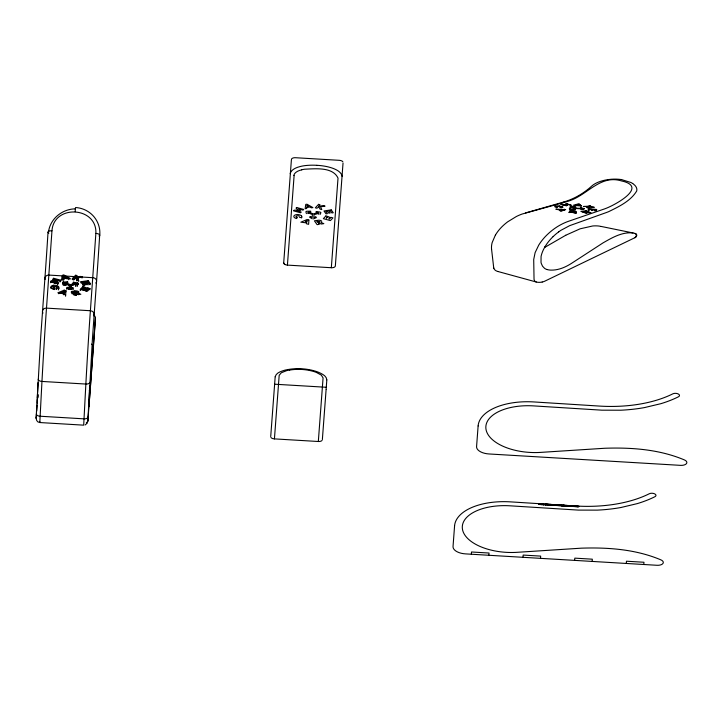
<?xml version="1.0" encoding="UTF-8"?>
<svg xmlns="http://www.w3.org/2000/svg" width="723" height="723" viewBox="0 0 723 723"><rect width="100%" height="100%" fill="white"/><g stroke="black" fill="none" stroke-linecap="round" stroke-linejoin="round"><path stroke-width="1.08" d="M562.91 207.022L559.548 205.947M75.409 208.576L75.382 209.29M39.882 421.762L39.81 422.539L41.961 381.437A53.466 0.479 -86.6 0 1 46.498 308.125L51.966 230.791C53.818 204.085 97.307 206.588 95.861 233.412L90.393 310.736A53.466 0.479 -86.6 0 0 85.856 384.049L83.696 425.16L39.792 422.548C35.617 422.124 36.033 417.641 36.313 414.631L40.804 335.589L45.838 265.314A99.205 0.895 -86.6 0 0 47.022 247.754L48.034 232.11M326.832 379.837C326.471 375.698 321.852 373.818 318.563 372.3A27.664 14.126 3.1 0 0 315.192 371.107A31.866 16.268 3.1 0 0 288.052 369.525A27.664 14.126 3.1 0 0 284.501 370.266C280.994 371.396 276.168 372.688 275.183 376.764M556.927 207.194L556.936 206.733M37.235 399.539L37.235 403.235M560.623 207.582L560.65 206.914M560.442 210.881L560.47 210.23L555.851 209.137L565.693 209.607L560.985 211.089L559.494 210.52L560.47 210.23M560.696 209.589L560.668 210.294L561.78 210.718L563.163 210.294L563.19 209.589L560.696 209.589L563.19 209.589M37.289 398.147L38.057 382.557M561.807 204.69L561.825 204.166L565.757 205.061M561.78 210.718L561.807 210.004M99.675 235.183L98.671 250.836A99.205 0.895 -86.6 0 1 97.488 268.387L92.445 338.671L87.799 421.355L87.872 420.894M563.669 205.368L563.696 204.781L567.329 205.178L567.248 204.419L571.342 205.287L566.787 203.66L565.648 203.778L565.775 204.699M564.663 209.932L564.536 209.173M89.706 385.63L88.812 406.525L89.444 399.855M95.427 319.25L95.264 322.006M567.248 204.446L566.787 203.66M50.474 282.738L51.116 280.958L55.264 280.786L55.201 281.934M51.116 280.958L51.053 282.106L54.162 281.979M53.647 278.274L53.005 280.018L53.647 278.274L60.696 280.19L60.633 281.337M53.412 286.57L53.502 285.359M57.081 283.687L53.836 282.792L53.9 281.627L57.298 281.473L57.234 282.63M54.252 287.745L54.333 286.525A1.817 0.922 3.1 0 1 56.358 286.832M54.596 289.562L54.388 288.233L53.321 287.727M54.659 289.58L54.388 288.233M60.696 280.19L60.036 280.886L55.707 279.711L55.644 280.84L57.813 281.437M56.222 289.336L56.295 288.097A1.817 0.931 3.1 0 0 56.06 287.917M56.376 289.146L56.439 287.917M57.433 282.431L57.488 281.274L55.707 279.711M58.229 282.81L57.515 284.672L58.229 282.81L53.9 281.627M58.328 289.833L58.4 288.585L56.295 288.097M58.482 289.661L58.554 288.423M59.973 282.033L60.036 280.886M62.079 280.623C60.84 270.962 65.965 276.638 69.941 278.373L69.878 279.485M62.241 279.539L62.774 275.192M62.205 293.448L63.995 292.67L63.886 293.909L62.205 293.448L62.277 292.164L64.067 291.396L63.958 292.625L62.277 292.164M62.883 282.232L63.046 284.446M63.091 283.217L63.154 282.06M63.244 283.181L63.299 282.015M63.642 280.397L63.85 278.256L66.932 277.813L68.333 278.599L69.941 278.373M63.371 285.549L62.847 282.431M63.787 279.376L64.13 276.231L63.895 278.545L65.748 278.274L65.811 277.171L63.958 277.442M68.161 278.518L63.886 276.114L63.94 275.02M63.416 294.767L63.488 293.466L57.858 292.797L64.148 290.176L65.901 290.655L65.829 291.911L64.076 291.432L58.69 293.71M63.886 293.909L64.148 290.176M64.898 285.242L64.745 283.353L69.417 285.269L69.128 289.435L67.863 288.685L67.926 287.465L69.2 288.206L69.128 289.435M64.971 285.486L64.745 283.353M68.802 285.214L65.63 283.904L65.694 282.738L67.799 282.63M65.567 296.24L65.639 294.93L63.407 294.315L63.488 293.466M66.877 278.924L66.932 277.813M66.679 289.191L66.751 287.971L69.336 289.48M67.284 281.843L63.516 281.997L63.452 283.154L67.221 283L67.284 281.843L67.772 281.907M67.474 283.823L67.537 282.666M68.278 279.72L68.333 278.599M72.038 285.314L70.239 285.811L70.303 284.618L65.694 282.738M70.809 288.296L72.173 287.709L72.11 288.938L70.746 289.525L71.026 285.386L75.942 284.04L75.535 285.956M70.746 289.525L71.026 285.386M71.351 292.725L71.423 291.459L74.767 290.962A2.982 1.509 3.1 0 1 78.78 291.803M72.282 279.72L72.345 278.608C73.231 277.686 76.674 272.933 76.954 276.638L75.454 278.247L75.517 277.144L77.009 275.535M73.285 283.027L75.093 283.317L75.029 284.482L73.222 284.193L73.113 282.991M73.204 289.58L73.267 288.36L70.474 289.552M73.547 283.398L73.629 282.241L77.361 282.838L77.298 283.994L73.43 283.389M73.71 280.108L74.65 278.066L76.06 277.849L76.963 281.012M76.53 293.918L74.478 294.315L73.845 292.056L76.493 291.947L76.692 293.448A0.913 0.461 3.1 0 1 76.539 293.927M74.586 279.168L74.65 278.066M74.478 294.315L73.845 292.056M71.975 292.634L74.704 292.219L74.767 290.962M72.933 279.024L75.526 276.24L75.59 275.138M75.454 286.127L75.942 284.04M75.201 293.113L75.273 291.848M76.06 277.849L76.647 280.325M75.599 295.327L75.526 293.836L78.274 294.632L80.84 294.243L78.147 293.176L78.409 294.595M75.933 294.098L76.005 292.815A1.175 0.596 3.1 0 0 76.9 292.164M76.295 295.147L76.096 293.746M77.027 286.38L77.957 283.353L77.912 284.446M82.006 278.03L82.061 276.945L77.524 277.632L78.337 280.578M77.506 284.049L77.569 282.892M77.65 284.112L77.713 282.946M77.894 284.519L77.93 283.118M78.771 281.509L77.524 277.632M78.545 291.857L78.482 293.131L78.545 291.857M75.517 277.144L80.145 276.412L80.081 277.496L75.454 278.247M80.289 290.565L80.352 289.327L82.883 286.66L84.835 287.194L84.772 288.396L83.199 290.068L85.151 288.757L85.224 287.546L87.167 288.079L87.103 289.29L85.73 290.763L86.344 290.935L87.935 289.245L87.998 288.025L89.95 288.558L89.878 289.778M90.212 284.645L90.276 283.488L88.242 280.651L80.976 281.717L80.913 282.865L88.188 281.771L89.706 283.931M82.928 282.277L82.865 283.425L84.365 285.549L84.428 284.383L82.928 282.277L84.483 282.051L85.811 283.904L85.748 285.07M80.922 289.887L82.82 287.853L82.883 286.66M82.964 285.766L83.028 284.591L80.976 281.717M83.199 290.068L83.272 288.839L84.835 287.194M83.778 290.23L83.841 289.001L85.224 287.546M84.419 283.199L84.483 282.051M88.812 284.862L88.875 283.696L87.384 281.618L85.892 281.843L86.715 284.238M85.73 290.763L85.793 289.534L87.167 288.079M86.344 290.935L86.408 289.706L87.998 288.025M87.158 284.862L87.221 283.696L85.892 281.843M87.329 282.756L87.384 281.618M88.188 281.771L88.242 280.651M567.248 204.419L567.23 205.187M569.76 207.194L571.125 206.335M65.63 295.156L65.901 290.655M569.29 212.571L570.131 210.736L575.183 211.243A4.492 2.296 3.1 0 1 575.707 211.351A1.265 0.642 3.1 0 1 576.276 211.541M75.183 211.703L75.409 208.54M571.315 207.284L571.974 206.923L574.46 208.26L574.414 208.92L571.315 209.914L570.872 208.793M571.477 212.472L571.848 211.324L573.438 211.468A4.239 2.16 3.1 0 1 573.899 211.523L574.505 212.481M572.724 209.914L575.86 208.54L581.825 208.811L580.542 209.064M575.888 207.13A1.826 0.931 3.1 0 1 575.264 207.103L573.475 206.85L573.429 207.492L575.553 208.64M574.812 213.068L575.11 212.39M37.958 394.677L37.822 396.448M89.553 398.472L95.373 318.283M575.797 207.13L572.182 206.29M575.906 208.549L573.475 206.85M36.15 418.4L36.502 414.134M36.728 411.08L37.189 404.97M37.723 397.849L37.948 394.794M87.908 420.47L95.228 322.539A3.877 3.335 4.3 0 1 94.243 324.591M270.718 436.529L274.46 386.453M274.478 386.127L275.174 376.837M284.726 264.365L283.696 262.901L291.387 159.955M322.024 440.461A3.877 1.979 3.1 0 1 318.328 441.5L274.433 438.888L279.186 375.3L281.328 372.752L286.615 370.655A24.049 12.282 3.1 0 1 289.643 370.013M343.036 163.037L335.345 265.974A3.877 1.979 3.1 0 1 331.324 267.727L287.42 265.106L294.116 175.499M316.909 165.54L316.927 165.305A34.333 17.533 3.1 0 1 328.613 166.995L328.829 167.076A28.043 14.315 3.1 0 1 331.197 167.745A24.51 12.517 3.1 0 1 334.514 168.974A18.816 9.607 3.1 0 1 342.133 176.358M318.328 441.5L323.073 377.912L321.337 375.138L316.403 372.426A24.049 12.282 3.1 0 0 313.502 371.441A28.938 14.776 3.1 0 0 289.679 370.068M331.324 267.727L338.021 178.111C332.779 166.733 315.336 168.757 304.654 169.209A21.265 10.854 3.1 0 0 301.627 169.824M322.359 439.602L326.109 389.525M326.127 389.2L326.823 379.909M471.351 554.234L471.513 551.992L489.028 553.032L488.856 555.273M523 557.306L523.163 555.065L540.668 556.104L540.506 558.346M538.635 503.651L538.572 504.428L547.365 504.943M538.951 504.446L539.015 503.669M539.521 504.482L539.575 503.705M539.846 504.5L539.909 503.723M540.659 504.546L540.714 503.777M540.94 504.564L541.003 503.795M541.211 504.582L541.265 503.814M541.717 504.609L541.771 503.85M541.87 504.618L541.961 503.859M542.142 504.636L542.196 503.868M542.928 504.681L542.982 503.922M543.362 504.708L543.416 503.949M543.506 504.717L543.56 503.958M543.642 504.726L543.696 503.967M543.958 504.744L544.021 503.985M545.205 504.817L545.269 504.067M545.323 504.826L545.422 504.076M545.793 504.853L545.856 504.103M545.937 504.862L546.001 504.112M546.163 504.121L546.1 504.871L546.226 504.13M547.049 504.925L547.103 504.184M547.483 504.952L547.537 504.211M548.441 504.265L548.35 505.006L578.752 506.814L578.807 506.154M548.477 505.015L548.54 504.274M549.525 505.079L549.616 504.338M549.625 505.079L549.679 504.347M549.769 505.088L549.823 504.356M550.248 505.115L550.366 504.383M550.474 505.133L550.528 504.401M550.592 505.142L550.646 504.401M550.971 505.16L551.025 504.428M551.342 505.187L551.423 504.455M551.604 505.196L551.658 504.464M552.282 505.241L552.336 504.509M552.67 505.26L552.724 504.537M553.592 505.314L553.646 504.591M553.827 505.332L553.908 504.609M553.999 505.341L554.062 504.618M554.631 505.377L554.686 504.663M576.972 205.187L578.31 204.492L578.924 205.368M554.83 505.395L554.884 504.672M555.463 505.431L555.517 504.708M556.041 505.467L556.104 504.753L556.114 505.467M556.358 505.485L556.412 504.771M556.936 505.513L556.99 504.808M558.057 505.585L558.156 504.88M558.499 505.612L558.59 504.907M559.15 505.648L559.24 504.943M559.457 505.666L559.548 504.97M560.217 505.711L560.262 505.015M561.039 505.757L561.093 505.061M561.617 505.793L561.672 505.097L561.644 505.793M562.621 505.856L562.72 505.169M562.711 505.865L562.765 505.169M562.883 505.874L563.036 505.187M563.027 505.883L563.172 505.196M563.163 505.883L563.334 505.205L563.289 505.892M563.75 505.232L563.66 505.919L563.922 505.241M564.067 505.937L564.22 505.26M564.464 505.964L564.518 505.278M564.564 505.973L564.672 505.287M565.287 506.01L565.332 505.332M565.585 506.028L565.693 505.35M566.226 506.073L566.272 505.386M566.461 506.082L566.516 505.404M566.796 506.1L566.85 505.422M567.094 506.118L567.148 505.449M567.41 506.136L567.519 505.467M568.64 506.217L568.694 505.54M568.766 506.217L568.82 505.549M568.865 506.227L568.92 505.558M569.272 506.254L569.317 505.585M569.435 506.263L569.489 505.594M569.625 506.272L569.679 505.603M570.058 506.299L570.113 505.63M570.998 506.353L571.053 505.693M571.134 506.362L571.188 505.702M571.287 506.371L571.333 505.711M571.604 506.389L571.649 505.729M571.785 506.398L571.83 505.739M572.526 506.443L572.58 505.784M572.914 506.471L572.987 505.811M573.529 506.507L573.574 505.847M573.655 506.516L573.71 505.856M574.125 506.543L574.179 505.892M574.848 506.579L574.893 505.937M575.327 506.615L575.372 505.964M576.023 506.651L576.077 506.01M576.837 506.706L576.882 506.055M577.189 506.724L577.243 506.073M577.659 506.751L577.713 506.1M578.156 506.778L578.201 506.127M574.64 560.379L574.812 558.138L592.318 559.186L592.155 561.419M626.29 563.452L626.461 561.211L643.967 562.259L643.804 564.5M37.795 396.782L37.704 398.048M69.2 288.206L69.417 285.269M574.957 205.413L578.002 204.555C578.563 202.756 580.894 205.612 581.626 206.019L573.348 205.269L578.048 203.967M580.759 205.947L579.268 204.076M581.771 209.39L581.726 208.441L580.289 208.07M584.564 211.767L588.685 211.947L584.5 212.445L584.157 211.622L582.277 211.857M585.856 211.423L585.919 210.782L580.867 211.342L585.802 213.14L590.917 212.553L585.928 212.264L586.254 213.086M586.299 213.086L586.362 212.417M587.248 212.11L587.311 211.45M587.962 206.426L594.27 207.311L589.39 206.877L588.043 207.989L586.814 207.555L587.817 206.742L583.642 206.453L590.818 206.109L587.962 206.426L587.293 207.727M588.341 210.095L588.811 208.766L596.728 209.48L596.041 210.782L594.496 210.637L595.011 209.688L593.375 209.543L592.905 210.393L591.36 210.248L591.839 209.408L590.14 209.254L589.588 210.212L588.043 210.068L588.811 208.766M589.805 206.227L589.851 205.766M589.471 212.716L589.534 212.056M591.839 209.408L591.631 210.276M595.011 209.688L594.749 210.664M53.023 288.441L53.891 287.817M53.095 287.176L54.315 286.525M574.586 211.857L575.128 211.938A4.41 2.25 3.1 0 1 575.653 212.056A2.63 1.347 3.1 0 1 576.077 212.182M636.33 236.159L636.032 236.611A3.859 1.97 3.1 0 1 635.707 236.918M77.244 285.919L77.732 284.871M318.509 214.234L318.933 213.321L314.017 214.677L313.791 217.632L315.165 217.036M320.072 214.478L320.949 212.616M495.409 235.011L492.164 242.585A72.906 37.225 3.1 0 0 491.577 249.534M570.131 210.736L568.847 212.526L572.282 212.282L576.394 213.213L574.93 212.399M87.447 422.928L85.142 424.979M299.43 217.252L301.536 217.768M574.487 212.526L573.637 212.679A3.787 1.934 3.1 0 1 573.104 212.643L572.914 212.634M89.95 288.558L87.393 291.261L80.352 289.327M54.722 288.341L53.791 289.29L54.324 289.471M635.788 237.099L636.701 235.68A5.712 2.919 3.1 0 0 636.737 235.065A4.157 2.124 3.1 0 0 636.403 234.36M635.625 237.243L635.553 237.298A5.287 2.702 3.1 0 1 634.921 237.695L545.205 280.967A13.321 6.805 3.1 0 1 543.036 281.825L542.205 282.042M554.875 206.335L555.391 206.118M544.546 247.501L565.757 235.246M570.402 207.347L571.089 206.977M565.802 235.219L580.126 228.811L592.643 225.992A15.978 8.161 3.1 0 1 598.942 226.046L599.114 226.091A12.445 6.353 3.1 0 1 599.963 226.218L600.207 226.263M313.466 218.897L316.258 217.686M571.324 209.245L574.46 208.26M563.624 202.024C574.035 199.015 583.624 193.421 591.631 186.154A30.429 15.535 3.1 0 1 608.712 179.53A24.329 12.418 3.1 0 1 621.608 179.584M525.612 212.914L563.533 202.051M72.336 285.224L74.731 284.564M70.303 284.618L75.093 283.317M309.923 216.665L310.763 216.71M315.309 216.981L316.15 217.027M66.868 288.567L67.709 288.613M66.932 287.347L67.772 287.393M72.318 287.664L73.159 287.709M310.773 211.893L308.685 212.002L313.294 213.909L318.084 212.58L316.032 212.228M581.789 209.39L584.401 208.875M316.114 211.514L320.352 212.101M73.14 282.25L73.61 282.241M555.942 206.661L559.123 206.462A4.284 2.187 3.1 0 1 559.656 206.525A2.079 1.066 3.1 0 1 560.235 206.651M73.773 293.33L74.849 293.167M75.454 295.12L76.023 295.038M74.55 293.041L76.005 292.815M85.811 283.904L87.221 283.696M83.028 284.591L84.428 284.383M88.875 283.696L90.276 283.488M62.72 276.285L63.886 276.114M62.142 279.494L63.705 279.268M559.747 207.23L561.084 207.727M587.04 206.67L587.944 206.57M565.729 204.374L566.751 204.266M561.825 204.166L560.677 204.284L566.489 205.793L563.696 204.781M53.836 282.792L55.535 282.711M306.507 211.252L310.773 211.17M65.63 283.904L67.131 283.841M67.221 283L67.691 283.055M75.581 293.077L76.683 293.43M572.752 209.525L574.64 209.525A1.798 0.922 3.1 0 1 575.273 209.58M559.485 209.86L560.687 209.86M563.181 209.86L564.5 209.869M571.179 209.914L575.038 209.914A1.148 0.587 3.1 0 0 575.345 209.896M575.933 208.17L581.726 208.441M62.675 275.897L48.974 275.083A3.877 3.353 4.3 0 0 45.124 279.449M65.838 276.087L74.252 276.584M75.951 276.692L77.75 276.792M81.536 277.017L92.869 277.695A3.877 3.353 4.3 0 1 96.186 279.656A3.877 3.353 4.3 0 1 95.834 283.064M274.623 384.202L326.272 387.275M587.898 207.013L589.1 207.121M588.748 209.39L589.995 209.507M591.812 209.67L593.231 209.797M594.975 209.95L596.412 210.077M578.427 204.591L579.222 204.663M571.522 211.785L573.149 211.929M570.086 211.441L571.667 211.577M576.999 204.862L578.951 205.034M562.241 204.853L563.678 205.043M572.137 206.923L573.456 207.103M560.433 206.715L561.419 206.895A4.383 2.232 3.1 0 1 561.907 207.031A2.241 1.148 3.1 0 1 562.404 207.212M621.635 179.629L630.944 182.503A19.015 9.706 3.1 0 1 632.417 183.353L632.679 183.506M588.793 206.335L590.366 206.633M600.723 226.353L632.996 232.951M581.391 207.863L584.32 208.613M581.708 208.586L583.506 209.055M296.448 218.545L297.379 217.578A2.657 1.356 3.1 0 1 296.204 217.036M72.345 278.608L73.773 278.997M77.027 279.882L78.825 280.379M83.272 288.839L83.841 289.001M50.538 281.572L57.587 283.497M497.903 271.486L536.213 281.988A5.883 3 3.1 0 0 536.909 282.16A7.103 3.633 3.1 0 0 542.169 282.015M82.061 276.945L80.145 276.412M75.526 276.24L76.954 276.638M53.583 279.394L58.617 280.777M85.793 289.534L86.408 289.706M82.82 287.853L84.772 288.396M85.151 288.757L87.103 289.29M536.213 281.988L534.722 281.12L534.044 279.485L533.71 259.521L535.11 252.643L538.716 245.151A135.065 68.956 3.1 0 1 545.431 236.475C551.839 229.787 559.692 224.383 568.459 221.31L603.832 209.155A53.909 27.519 3.1 0 0 606.281 208.251C616.15 204.383 648.242 186.679 621.527 180.94C600.967 174.505 588.007 193.945 570.917 200.262A55.291 28.224 3.1 0 1 565.693 202.006L522.133 214.035A54.514 27.836 3.1 0 0 516.358 216.511L507.609 221.871A102.82 52.49 3.1 0 0 495.472 235.02M585.919 210.782L587.275 211.27L584.157 211.622L584.5 212.445M321.129 222.557L323.823 223.642L321.256 224.031L319.078 223.136L318.509 223.226L319.295 224.329L317.126 224.654L314.406 220.831L317.759 220.325A2.973 1.518 3.1 0 1 321.762 221.175M69.092 285.332L70.239 285.811M64.681 284.528L65.558 284.889M65.847 285.016L66.435 285.251M555.372 206.787A2.033 1.039 3.1 0 0 554.993 206.932L557.406 207.049A2.919 1.491 3.1 0 1 557.18 206.95L557.053 206.868M310.917 216.783L312.182 217.533L312.408 214.559L307.736 212.634L308.016 213.583M309.733 217.298L312.318 218.825M53.059 278.888L55.264 280.786M569.245 208.793L570.158 209.715M53.213 288.911L53.466 289.191A4.112 2.079 3.1 0 1 50.827 287.13A4.112 2.079 3.1 0 1 53.43 285.296M319.738 221.536L316.828 221.428L317.533 222.422L318.988 222.196A1.175 0.596 3.1 0 0 319.882 221.536M89.435 390.854L89.779 391.396M75.526 293.836L76.313 294.921L74.144 295.246L71.423 291.459M71.857 293.448L72.201 293.927M493.827 268.278L493.71 267.772M305.838 211.694L306.425 213.647M491.613 249.552L493.701 267.673M42.973 313.104A3.877 3.353 4.3 0 1 42.991 309.67A3.877 3.353 4.3 0 1 46.498 308.125L90.393 310.736A3.877 3.353 4.3 0 1 93.574 315.824M89.878 382.304A3.877 1.979 3.1 0 1 85.856 384.049L41.961 381.437A3.877 1.979 3.1 0 1 38.238 379.232M36.349 414.026A3.877 1.979 3.1 0 0 40.072 416.231L83.976 418.843A3.877 1.979 3.1 0 0 87.998 417.099M91.46 344.112A3.886 2.829 3.9 0 1 93.131 346.597M89.95 391.884A3.877 2.775 1.9 0 1 89.977 392.39L89.977 392.363A3.895 2.784 3.9 0 0 89.905 391.739A3.877 2.765 3.9 0 0 89.281 390.682M36.475 418.427A3.877 3.335 4.3 0 1 36.277 417.189M87.917 420.262A3.877 3.335 4.3 0 1 86.353 422.765M93.647 314.975A3.886 3.868 -2.9 0 1 95.454 318.481A69.309 0.624 -86.6 0 0 95.436 318.192M48.857 233.131A3.877 1.545 3.6 0 1 48.432 231.468A3.877 1.545 3.6 0 1 51.966 230.791M48.495 232.119A25.847 23.561 -26.9 0 1 75.391 208.848M95.861 233.412A3.877 1.545 3.6 0 1 99.241 234.415A3.877 1.545 3.6 0 1 99.015 235.987M75.472 207.519A25.847 25.432 0.5 0 1 99.774 235.192M50.791 288.106A4.112 2.097 3.1 0 1 53.366 286.498M58.662 286.814A4.32 2.178 3.1 0 1 58.617 288.441M58.599 288.034A4.32 2.205 3.1 0 1 58.888 288.829M53.412 286.534A4.049 2.061 3.1 0 1 58.5 287.871M53.475 285.332A4.049 2.042 3.1 0 1 58.563 286.651M78.599 293.999A2.684 1.365 3.1 0 1 78.301 294.36M74.695 292.219A2.982 1.527 3.1 0 1 78.717 293.068M78.671 292.725A2.684 1.356 3.1 0 1 78.373 293.077M634.821 233.421A9.625 4.916 3.1 0 0 633.122 232.978C622.259 231.685 612.146 237.677 603.072 242.865L571.477 263.389C565.386 267.284 558.328 270.303 550.971 270.122A9.318 4.754 3.1 0 1 547.329 269.607A5.531 2.82 3.1 0 1 546.922 269.489M635.454 237.072A2.196 1.121 3.1 0 1 634.875 237.722M636.168 235.373A3.109 1.591 3.1 0 0 634.839 233.402A3.543 1.808 3.1 0 1 636.376 234.333M580.488 207.781A1.699 0.868 3.1 0 1 581.265 207.835M570.881 207.365A1.817 0.931 3.1 0 1 570.248 207.329M569.561 208.613A1.5 0.768 3.1 0 1 570.483 208.676M569.823 209.272A1.762 0.895 3.1 0 1 570.456 209.327M555.354 206.073A6.281 3.208 3.1 0 1 559.466 206.055M562.792 207.32A2.802 1.428 3.1 0 1 561.066 207.673M575.815 212.3A1.771 0.904 3.1 0 1 575.156 212.318M574.559 211.902A1.952 0.994 3.1 0 1 573.185 211.875M497.731 271.441A6.525 3.326 3.1 0 1 495.589 270.483A8.956 4.573 3.1 0 1 493.863 268.314M558.698 231.866A83.76 42.765 3.1 0 1 560.903 230.321L569.643 225.666L606.001 212.67A61.952 31.631 3.1 0 0 608.775 211.604C618.906 206.624 630.79 200.976 636.719 190.953A18.861 9.634 3.1 0 0 634.993 185.45L633.402 184.04A17.976 9.173 3.1 0 0 632.679 183.506M553.122 236.611A99.919 51.017 3.1 0 1 558.698 231.866M553.104 236.611A118.554 60.524 3.1 0 0 548.902 241.175A123.958 63.29 3.1 0 0 544.997 246.724M545.052 246.742A103.832 53.014 3.1 0 0 541.075 256.448L541.012 262.259A41.247 21.057 3.1 0 0 541.292 263.461L542.53 266.191L544.464 268.242A7.384 3.769 3.1 0 0 546.904 269.498M274.433 438.888A3.877 1.979 3.1 0 1 270.917 437.424M290.194 173.701A18.825 9.616 3.1 0 1 299.449 166.742A24.51 12.508 3.1 0 1 302.937 165.938A28.043 14.315 3.1 0 1 304.871 165.648L305.106 165.612A34.333 17.524 3.1 0 1 316.728 165.305M342.856 161.789A3.877 1.979 3.1 0 0 339.349 160.325L295.445 157.713A3.877 1.979 3.1 0 0 291.423 159.458M287.42 265.106A3.877 1.979 3.1 0 1 283.696 262.901M321.654 222.097A2.675 1.365 3.1 0 1 321.355 222.458M301.554 215.969A4.049 2.07 3.1 0 0 296.466 214.632A4.103 2.097 3.1 0 0 293.818 216.466A4.103 2.097 3.1 0 0 296.466 218.518M301.645 216.141A4.302 2.196 3.1 0 1 301.599 217.786M299.331 216.159A1.699 0.868 3.1 0 0 297.325 215.861A1.699 0.868 3.1 0 0 296.059 216.764M293.836 175.481A14.397 7.347 3.1 0 1 301.672 169.869M308.884 220.018L308.622 224.338L306.389 223.723L306.471 222.865L300.84 222.187L307.13 219.53L308.884 220.018M563.542 505.214L563.488 505.91L563.515 505.214M454.577 525.892L453.032 546.525A12.933 6.606 3.1 0 0 465.458 553.881L657.026 565.287A6.064 3.1 3.1 0 0 662.964 563.452A6.064 3.1 3.1 0 0 660.876 559.855C635.888 549.299 608.188 547.275 581.364 548.17L517.117 552.318A45.703 23.335 3.1 0 1 462.431 529.082A45.703 23.335 3.1 0 1 509.995 505.811L578.328 510.104L597.27 510.131A103.091 52.634 3.1 0 0 620.958 507.501L637.243 503.624A103.091 52.634 3.1 0 0 654.902 496.719A3.877 1.979 3.1 0 0 654.758 493.908A3.877 1.979 3.1 0 0 649.272 493.764A95.328 48.667 3.1 0 1 575.851 505.992L510.348 501.861A53.466 27.293 3.1 0 0 454.577 525.892M478.12 425.964L476.574 446.606A12.933 6.606 3.1 0 0 488.992 453.963L680.56 465.359A6.064 3.1 3.1 0 0 686.507 463.533A6.064 3.1 3.1 0 0 684.41 459.927C659.43 449.381 631.73 447.356 604.898 448.251L540.65 452.39A45.703 23.335 3.1 0 1 485.973 429.155A45.703 23.335 3.1 0 1 533.538 405.892L601.861 410.176L620.804 410.212A103.091 52.634 3.1 0 0 644.491 407.582L660.786 403.705A103.091 52.634 3.1 0 0 678.445 396.791A3.877 1.979 3.1 0 0 678.291 393.99A3.877 1.979 3.1 0 0 672.815 393.845A95.328 48.667 3.1 0 1 599.394 406.073L533.89 401.943A53.466 27.293 3.1 0 0 478.12 425.964M547.862 504.229L547.808 504.97L547.844 504.229M552.48 504.518L552.426 505.25L552.508 504.518M561.337 505.079L561.283 505.775L561.382 505.079M307.049 220.768L306.941 222.015L305.26 221.545L307.049 220.768M306.841 207.474L306.697 208.495L305.133 208.73L305.775 204.383L306.941 204.211L312.932 207.582L311.324 207.817L309.932 207.022L306.841 207.474M307.121 205.422L306.95 206.651L308.802 206.371L307.121 205.422M296.638 207.492L296.059 208.125L298.256 210.041L294.107 210.212L293.529 210.836L300.569 212.779L301.22 212.083L296.891 210.89L300.479 210.529L298.698 208.947L303.027 210.14L303.687 209.435L296.638 207.492M318.581 204.347L315.336 207.817L316.764 208.215L319.051 207.058L320.018 209.11L321.816 209.607L320.524 206.832L325.052 206.127L323.136 205.603L318.509 206.344L320.009 204.736L318.581 204.347M325.874 215.96L323.344 218.662L330.384 220.605L332.932 217.885L330.989 217.343L329.399 219.033L328.775 218.87L330.158 217.397L328.206 216.855L326.254 218.165L327.826 216.493L325.874 215.96M331.233 209.878L323.967 210.962L326.019 213.863L327.42 213.656L325.919 211.532L327.474 211.297L328.802 213.177L330.203 212.96L328.884 211.089L330.375 210.863L331.857 212.96L333.267 212.752L331.233 209.878"/></g></svg>
